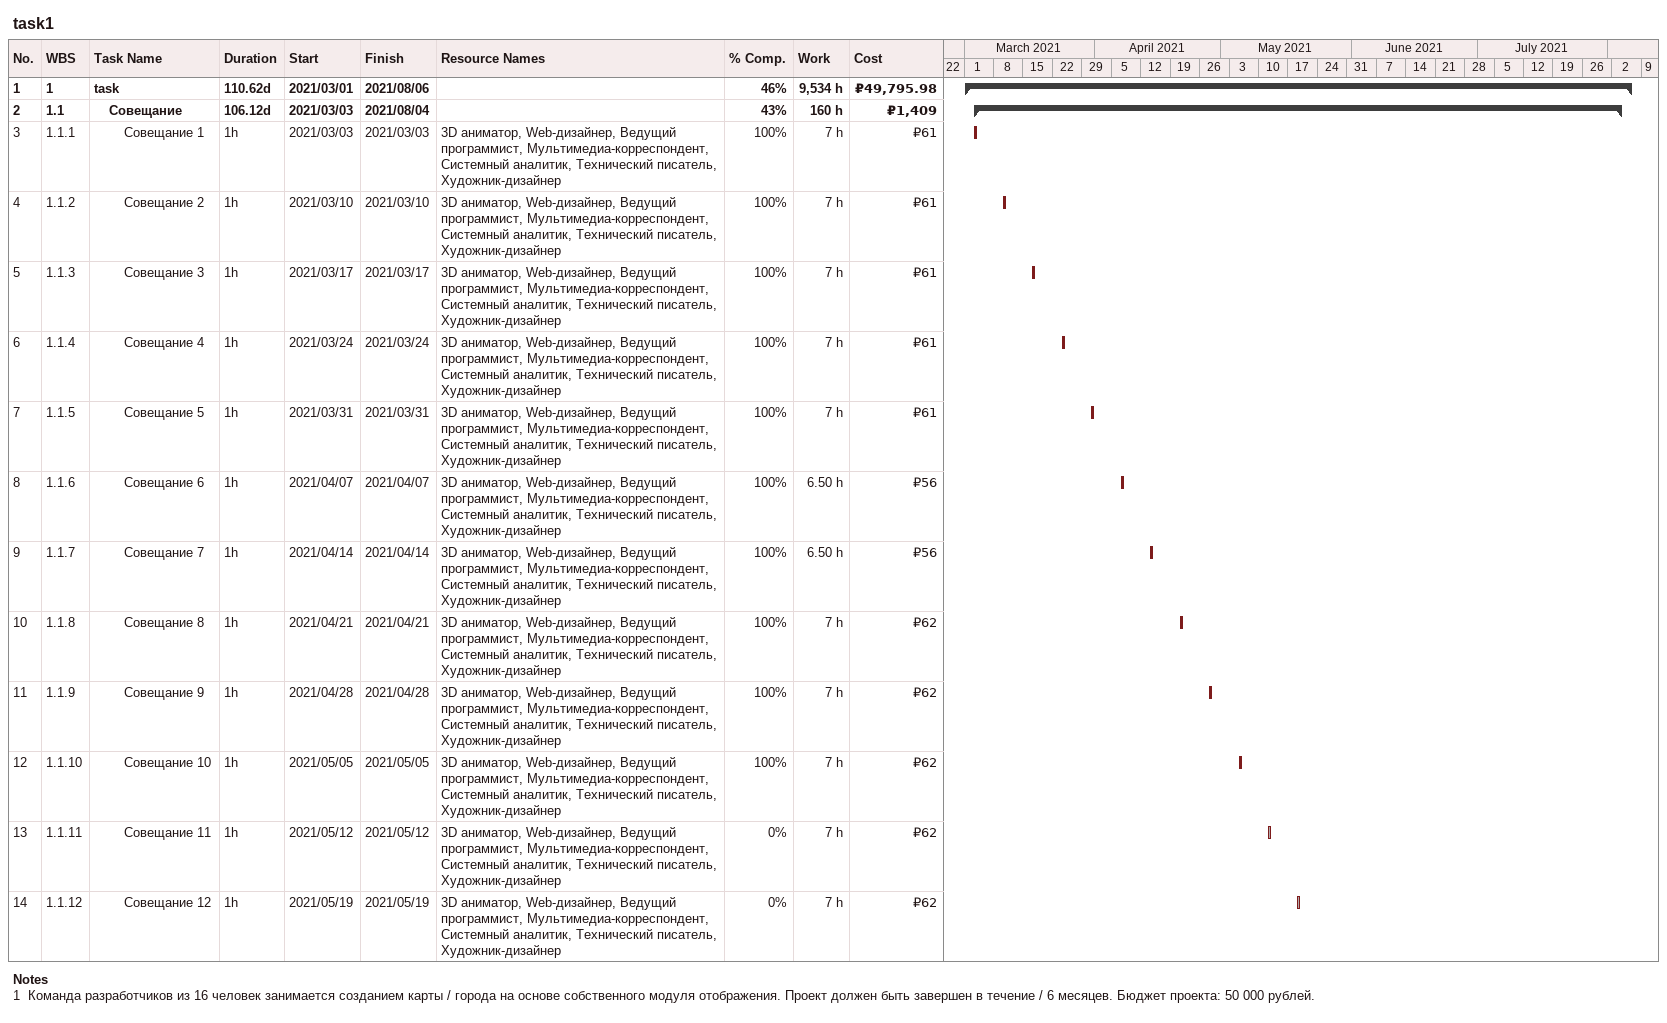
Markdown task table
task1

| ID | WBS | Task | Duration | Start | Finish | Resources | % complete | Work (h) | Cost (₽) |
|---|---|---|---|---|---|---|---|---|---|
| 1 | 1 | **task** | 110.62d | 2021-03-01 | 2021-08-06 |  | 46 | 9534 | 49795.98 |
| 2 | 1.1 | **Совещание** | 106.12d | 2021-03-03 | 2021-08-04 |  | 43 | 160 | 1409 |
| 3 | 1.1.1 | Совещание 1 | 1h | 2021-03-03 | 2021-03-03 | 3D аниматор, Web-дизайнер, Ведущий программист, Мультимедиа-корреспондент, Системный аналитик, Технический писатель, Художник-дизайнер | 100 | 7 | 61 |
| 4 | 1.1.2 | Совещание 2 | 1h | 2021-03-10 | 2021-03-10 | 3D аниматор, Web-дизайнер, Ведущий программист, Мультимедиа-корреспондент, Системный аналитик, Технический писатель, Художник-дизайнер | 100 | 7 | 61 |
| 5 | 1.1.3 | Совещание 3 | 1h | 2021-03-17 | 2021-03-17 | 3D аниматор, Web-дизайнер, Ведущий программист, Мультимедиа-корреспондент, Системный аналитик, Технический писатель, Художник-дизайнер | 100 | 7 | 61 |
| 6 | 1.1.4 | Совещание 4 | 1h | 2021-03-24 | 2021-03-24 | 3D аниматор, Web-дизайнер, Ведущий программист, Мультимедиа-корреспондент, Системный аналитик, Технический писатель, Художник-дизайнер | 100 | 7 | 61 |
| 7 | 1.1.5 | Совещание 5 | 1h | 2021-03-31 | 2021-03-31 | 3D аниматор, Web-дизайнер, Ведущий программист, Мультимедиа-корреспондент, Системный аналитик, Технический писатель, Художник-дизайнер | 100 | 7 | 61 |
| 8 | 1.1.6 | Совещание 6 | 1h | 2021-04-07 | 2021-04-07 | 3D аниматор, Web-дизайнер, Ведущий программист, Мультимедиа-корреспондент, Системный аналитик, Технический писатель, Художник-дизайнер | 100 | 6.50 | 56 |
| 9 | 1.1.7 | Совещание 7 | 1h | 2021-04-14 | 2021-04-14 | 3D аниматор, Web-дизайнер, Ведущий программист, Мультимедиа-корреспондент, Системный аналитик, Технический писатель, Художник-дизайнер | 100 | 6.50 | 56 |
| 10 | 1.1.8 | Совещание 8 | 1h | 2021-04-21 | 2021-04-21 | 3D аниматор, Web-дизайнер, Ведущий программист, Мультимедиа-корреспондент, Системный аналитик, Технический писатель, Художник-дизайнер | 100 | 7 | 62 |
| 11 | 1.1.9 | Совещание 9 | 1h | 2021-04-28 | 2021-04-28 | 3D аниматор, Web-дизайнер, Ведущий программист, Мультимедиа-корреспондент, Системный аналитик, Технический писатель, Художник-дизайнер | 100 | 7 | 62 |
| 12 | 1.1.10 | Совещание 10 | 1h | 2021-05-05 | 2021-05-05 | 3D аниматор, Web-дизайнер, Ведущий программист, Мультимедиа-корреспондент, Системный аналитик, Технический писатель, Художник-дизайнер | 100 | 7 | 62 |
| 13 | 1.1.11 | Совещание 11 | 1h | 2021-05-12 | 2021-05-12 | 3D аниматор, Web-дизайнер, Ведущий программист, Мультимедиа-корреспондент, Системный аналитик, Технический писатель, Художник-дизайнер | 0 | 7 | 62 |
| 14 | 1.1.12 | Совещание 12 | 1h | 2021-05-19 | 2021-05-19 | 3D аниматор, Web-дизайнер, Ведущий программист, Мультимедиа-корреспондент, Системный аналитик, Технический писатель, Художник-дизайнер | 0 | 7 | 62 |

Notes
- 1: Команда разработчиков из 16 человек занимается созданием карты / города на основе собственного модуля отображения. Проект должен быть завершен в течение / 6 месяцев. Бюджет проекта: 50 000 рублей.
